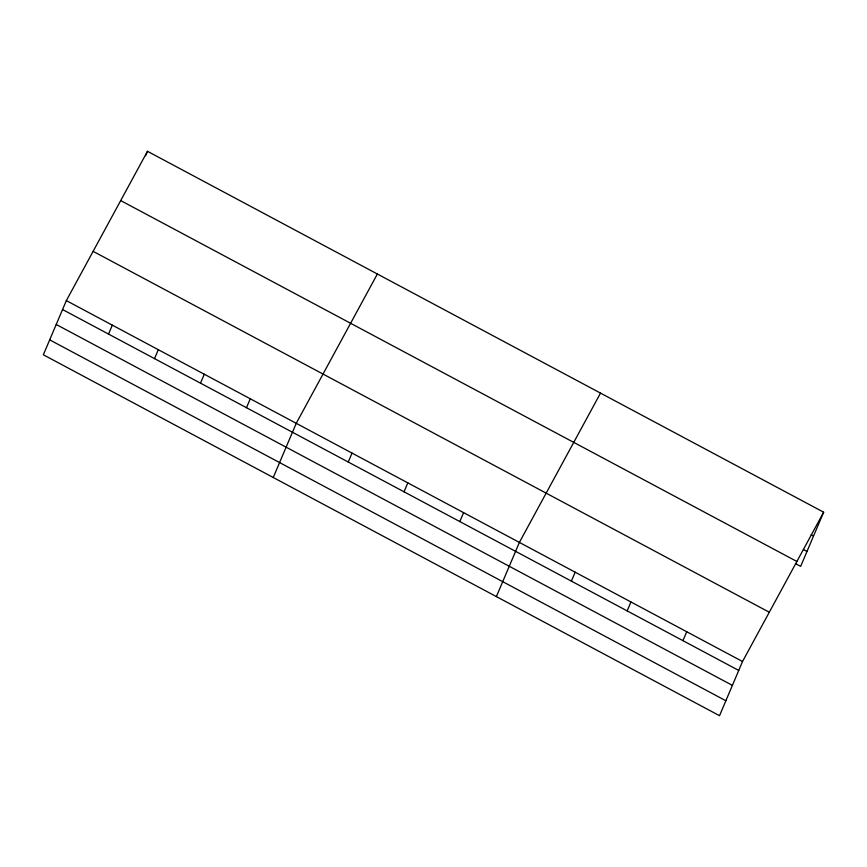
<?xml version="1.0" encoding="UTF-8"?>
<svg xmlns="http://www.w3.org/2000/svg" width="867" height="867" viewBox="0 0 867 867"><rect width="100%" height="100%" fill="white"/><g stroke="black" fill="none" stroke-linecap="round" stroke-linejoin="round"><path stroke-width="1.3" d="M66.347 300.611L43.35 354.798L719.523 715.698L742.52 661.521L823.65 512.202L147.477 151.302L66.347 300.611L742.52 661.521M145.58 155.767L147.477 151.302M108.538 334.077L112.331 325.158M154.521 358.624L158.303 349.694M200.494 383.16L204.287 374.241M246.477 407.707L250.27 398.777M273.246 477.5L296.243 423.324L377.373 274.015M348.241 462.024L352.035 453.094M404.022 491.795L407.815 482.876M459.813 521.566L463.596 512.646M496.39 596.594L519.387 542.417L600.517 393.109M571.375 581.118L575.168 572.198M627.166 610.888L630.948 601.969M682.947 640.67L686.74 631.74M823.65 512.202L800.653 566.389L795.906 563.853M811.154 534.798L813.528 536.066M803.427 549.548L806.993 551.455M120.708 200.58L796.881 561.48M93.116 251.343L769.289 612.243M62.565 309.541L738.727 670.44M56.225 324.475L732.398 685.374M49.69 339.864L725.863 700.764"/></g></svg>
